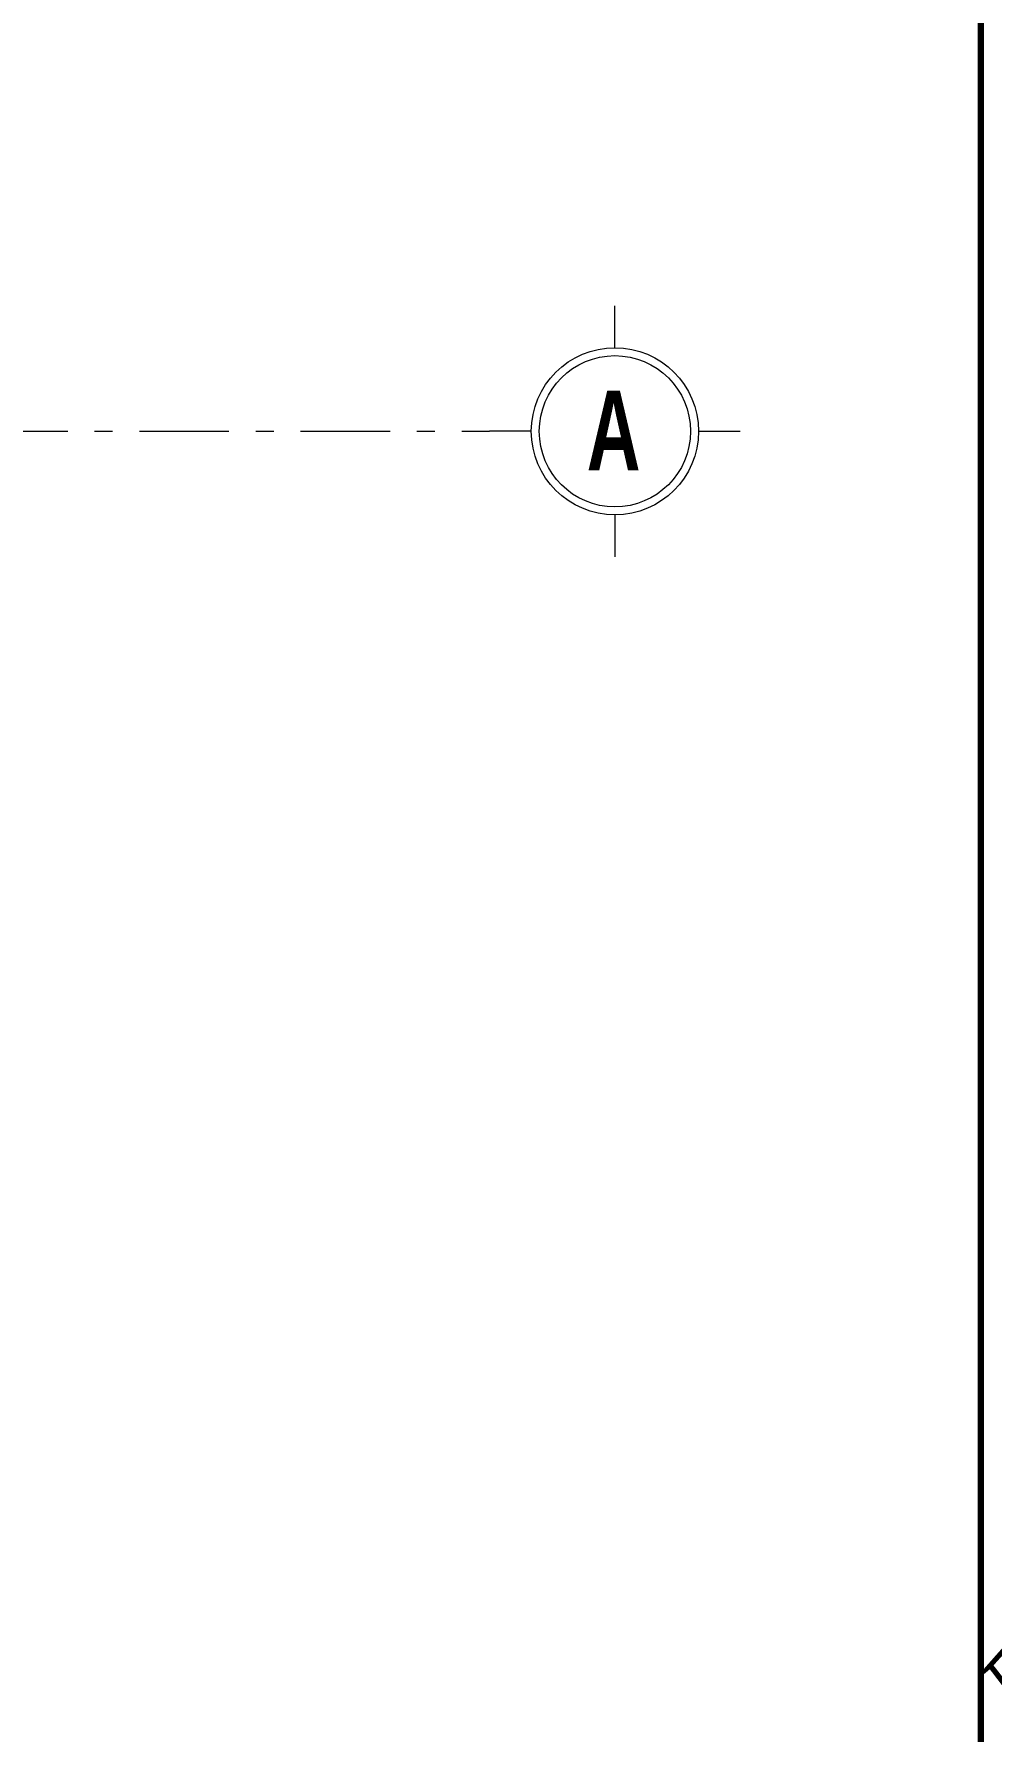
# Model space of a CAD drawing. Extents: x -2098986 to 943, y -1296280 to 73591.
# Drawn here: x -1684656 to -1682251, y -1066916 to -1062653 of the extents above; entities that cross this region are included whole.
import ezdxf
from ezdxf.enums import TextEntityAlignment as Align

# ---------------------------------------------------------------- set-up
doc = ezdxf.new("R2010")
doc.units = 0
doc.header["$LTSCALE"] = 150
doc.linetypes.add('_Tim', pattern=[9, 5, -1.5, 1, -1.5])
doc.layers.get('0').update_dxf_attribs({"lineweight": 18})
for name, color, linetype, lineweight in [('05.Text', 253, 'Continuous', 18), ('11.Khung bo', 32, 'Continuous', 50), ('LS-TRUC', 108, '_Tim', 9)]:
    doc.layers.add(name, color=color, linetype=linetype, lineweight=lineweight)
doc.layers.add('DIM', color=1, linetype='Continuous')
doc.layers.add('LS-COC', color=11, linetype='Continuous')
doc.styles.add('AVANTHB', font='')
doc.styles.add('VnAvantH', font='')
doc.styles.get('AVANTHB').set_extended_font_data('.VnAvantH', bold=True)
doc.styles.get('VnAvantH').set_extended_font_data('.VnAvantH')

# ---------------------------------------------------------------- blocks, each defined once
blk = doc.blocks.new('100')
at = {"layer": '11.Khung bo', "const_width": 26.7}
blk.add_lwpolyline([(1860913, -945239.8), (1860913, -916940.1), (1896062.6, -916940.1), (1896062.6, -945239.8)], close=True, dxfattribs=at)
blk.add_lwpolyline([(1860913, -945239.8), (1860913, -916940.1), (1896062.6, -916940.1), (1896062.6, -945239.8)], close=True, dxfattribs=at)
blk.add_lwpolyline([(1860913, -945239.8), (1860913, -916940.1), (1896062.6, -916940.1), (1896062.6, -945239.8)], close=True, dxfattribs=at)
at = {"layer": '05.Text', "style": 'VnAvantH'}
blk.add_text('KTS.lª thÕ trinh', height=197.998, dxfattribs=at).set_placement((1898428.2, -936733.2), align=Align.RIGHT)
blk = doc.blocks.new('DANHTRUC')
for p, q in [((980383.4, -947346.6), (980383.4, -947136.6)), ((979963.4, -947766.6), (979753.4, -947766.6)), ((980803.4, -947766.6), (981013.4, -947766.6)), ((980383.4, -948186.6), (980383.4, -948396.6))]:
    blk.add_line(p, q)
for radius in [420, 380]:
    blk.add_circle((980383.4, -947766.6), radius)
blk = doc.blocks.new('qqqe213123213')
at = {"layer": 'LS-TRUC', "ltscale": 0.3}
blk.add_line((-1941757, -1055984), (-1923057, -1055984), dxfattribs=at)
at = {"layer": '05.Text', "xscale": 0.5, "yscale": 0.5, "zscale": 0.5}
blk.add_blockref('DANHTRUC', (-2412933.7, -582100.7), dxfattribs=at)
at = {"layer": '05.Text', "style": 'AVANTHB', "width": 0.7}
blk.add_text('A', height=200, dxfattribs=at).set_placement((-1922812.8, -1056081.7))
blk = doc.blocks.new('qqwe213213123')
at = {"layer": 'DIM'}
blk.add_blockref('qqqe213123213', (239545.9, -7667.6), dxfattribs=at)

msp = doc.modelspace()

# ---------------------------------------------------------------- block references
at = {"layer": '05.Text', "xscale": 0.6000055114637588, "yscale": 0.6000055114637588, "zscale": 0.6000055114637588}
msp.add_blockref('100', (-2819924.5, -504773.4), dxfattribs=at)
at = {"layer": 'LS-COC'}
msp.add_blockref('qqwe213213123', (0, 0.8), dxfattribs=at)

doc.saveas('drawing.dxf')
